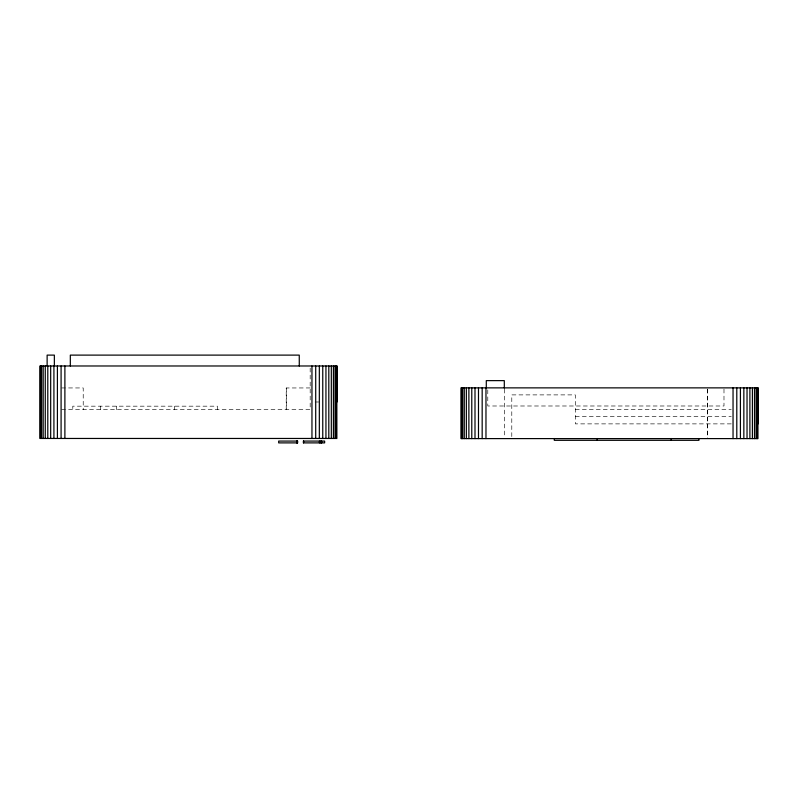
<?xml version="1.0" encoding="UTF-8"?>
<svg xmlns="http://www.w3.org/2000/svg" width="798" height="798" viewBox="0 0 798 798"><rect width="100%" height="100%" fill="white"/><g stroke="black" fill="none" stroke-linecap="round" stroke-linejoin="round"><path stroke-width="0.6" stroke-dasharray="3.99 2.99" d="M61.586 387.948L83.221 387.948L83.221 409.683M310.183 387.948L286.223 387.968L286.223 409.683M315.06 401.993L318.721 401.993M575.318 409.384L731.267 409.384M61.586 409.683L310.183 409.683L310.183 365.983M575.318 416.636L731.267 416.636M731.267 423.878L575.318 423.878L575.318 394.89L511.787 394.89L511.787 437.394M723.986 389.085L723.986 405.992L487.787 405.992L487.787 389.085M707.497 389.115L707.497 438.601M707.307 389.115L707.307 438.601M504.306 389.115L504.306 437.374M286.412 387.948L286.412 409.683M217.425 409.683L217.425 406.172L72.788 406.172L72.788 409.683M174.513 406.172L174.513 409.683M116.378 406.172L116.378 409.683M100.418 406.172L100.488 409.683"/><path stroke-width="1.2" d="M303.4 441.075L324.636 441.075L324.636 442.89L303.4 442.89L303.479 441.075M297.614 442.89L278.682 442.89L278.682 441.075L297.614 441.075L297.524 442.89M758.1 423.878L758.1 387.868L460.985 387.868L460.985 438.601L757.95 438.601L757.95 387.868M757.292 387.868L757.292 438.601M756.135 387.868L756.135 438.601M754.489 387.868L754.489 438.601M752.394 387.868L752.394 438.601M749.901 387.868L749.901 438.601M747.028 387.868L747.028 438.601M743.846 387.868L743.846 438.601M740.414 387.868L740.414 438.601M736.793 387.868L736.793 438.601M733.043 387.868L733.043 438.601M698.938 438.491L698.938 440.306L554.301 440.306L554.301 438.491M671.238 438.491L671.238 440.306M597.213 438.491L597.213 440.306M504.306 388.028L504.306 380.626L486.291 380.626L486.291 387.868M485.972 387.868L485.972 438.601M482.172 387.868L482.172 438.601M478.491 387.868L478.491 438.601M475 387.868L475 438.601M471.778 387.868L471.778 438.601M468.875 387.868L468.875 438.601M466.351 387.868L466.351 438.601M464.266 387.868L464.266 438.601M462.66 387.868L462.66 438.601M461.563 387.868L461.563 438.601M337.015 401.993L337.015 365.983L39.9 365.983L39.9 438.461L336.866 438.461L336.836 365.983M336.207 365.983L336.207 438.461M335.04 365.983L335.04 438.461M333.404 365.983L333.404 438.461M331.31 365.983L331.31 438.461M328.806 365.983L328.806 438.461M325.943 365.983L325.943 438.461M322.761 365.983L322.761 438.461M321.604 441.075L321.604 442.89M321.444 441.075L321.444 442.89M321.165 441.075L321.165 442.89M320.976 441.075L320.976 442.89M319.33 365.983L319.33 438.461M319.439 441.075L319.439 442.89M315.709 365.983L315.709 438.461M311.958 365.983L311.958 438.461M303.559 441.075L303.559 442.89M299.28 365.983L299.26 355.11L70.324 355.11L70.324 365.983M297.474 441.075L297.425 442.89M297.355 441.075L297.305 442.89M297.175 441.075L297.175 442.89M296.806 441.075L296.806 442.89M64.887 365.983L64.887 438.461M61.087 365.983L61.087 438.461M57.406 365.983L57.406 438.461M54.354 365.983L54.354 355.11L47.132 355.11L47.132 365.983M53.915 365.983L53.915 438.461M50.683 365.983L50.683 438.461M47.79 365.983L47.79 438.461M45.267 365.983L45.267 438.461M43.182 365.983L43.182 438.461M41.576 365.983L41.576 438.461M40.469 365.983L40.469 438.461"/></g></svg>
